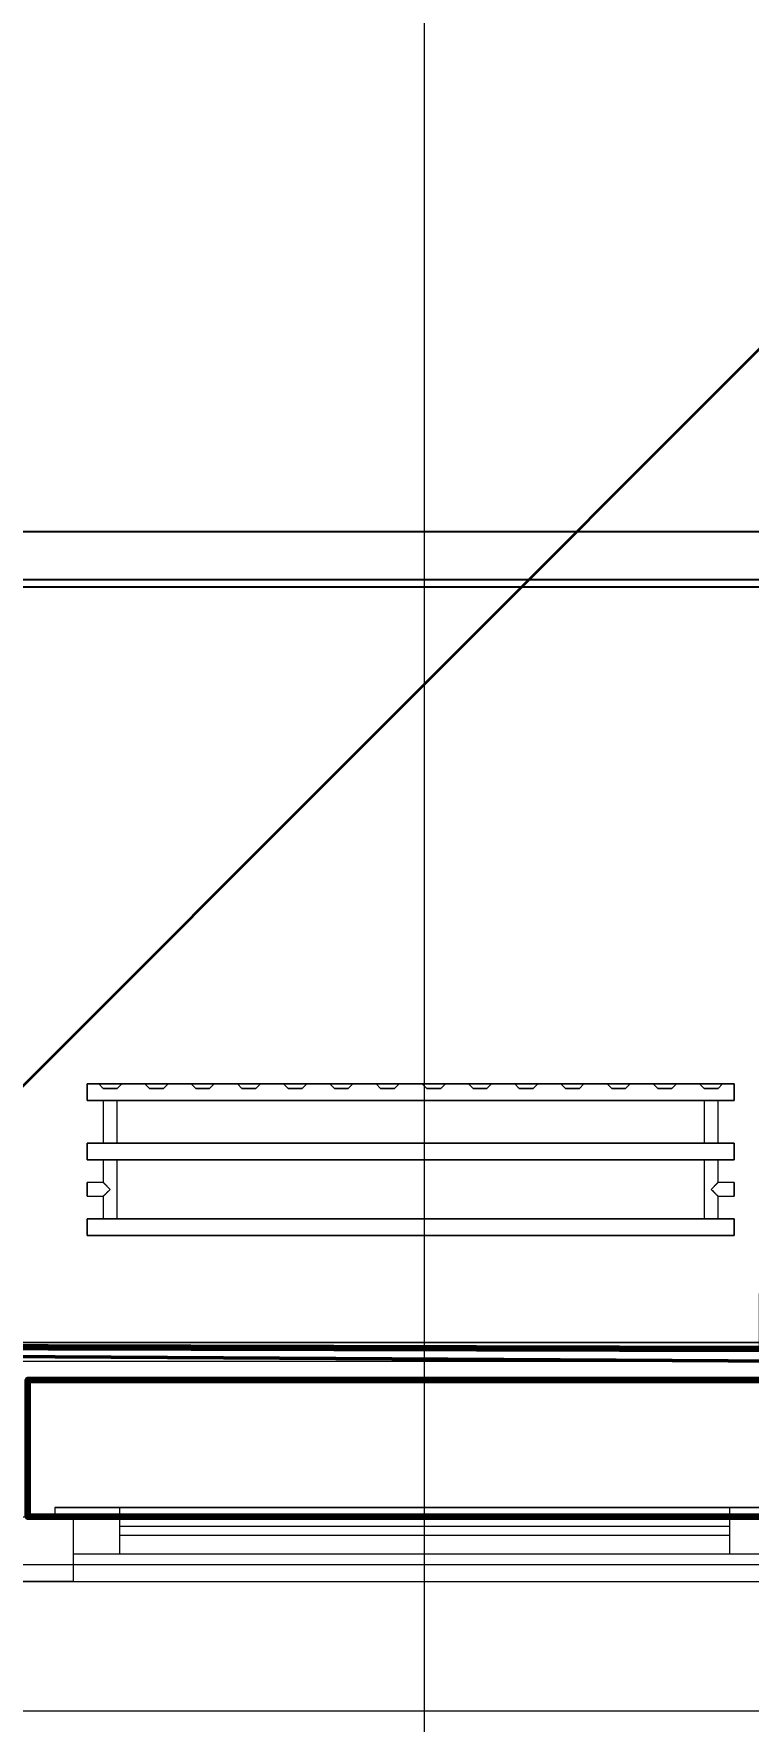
# Model space of a CAD drawing. Header units: millimetres. Extents: x -249154 to 415037, y -45458 to 354837.
# Drawn here: x 60102 to 60875, y -405 to 1419 of the extents above; entities that cross this region are included whole.
import ezdxf

# ---------------------------------------------------------------- set-up
doc = ezdxf.new("R2010")
doc.units = ezdxf.units.MM
for name, color, linetype, lineweight in [('2)2 штукатурка', 5, 'Continuous', 50), ('3)1 шпаклевка', 4, 'Continuous', 35), ('3.4) Шп. фин 4 в 529 поз 11227м2', 6, 'Continuous', 140), ('4) демонтаж НЗ №2', 1, 'Continuous', 35), ('4.1) Дм уборка мусора НЗ 2', 20, 'Continuous', 35), ('5.5) Перег WD5', 3, 'Continuous', 60), ('666 покраска FK1', 211, 'Continuous', 60), ('839 штук откосы', 3, 'Continuous', 158), ('874 шпакл откосы', 5, 'Continuous', 158), ('A-FLOR', 7, 'Continuous', 9), ('A-GLAZ', 7, 'Continuous', 9), ('A-GLAZ-1', 7, 'Continuous', 5), ('A-WALL', 7, 'Continuous', 5), ('I-WALL', 7, 'Continuous', 5), ('Оси', 7, 'Continuous', 9)]:
    doc.layers.add(name, color=color, linetype=linetype, lineweight=lineweight)
doc.layers.add('M-EQPM-1', color=7, linetype='Continuous', lineweight=9, true_color=0xb2b2b2)
doc.styles.add('ISOCPEUR_1', font='isocpeur.ttf', dxfattribs={"height": 350})
doc.dimstyles.new('ISO-2_0_0_9К_Средний_округл2', dxfattribs={"dimscale": 304.8, "dimtxt": 199.196235, "dimasz": 0.492126, "dimexe": 0.393701, "dimexo": 0, "dimgap": 0, "dimtad": 1, "dimdec": 0, "dimrnd": 10, "dimzin": 0, "dimdsep": 46, "dimtxsty": 'ISOCPEUR_1', "dimblk1": 'OBLIQUE', "dimblk2": 'OBLIQUE', "dimsah": 1, "dimcen": 0.09, "dimdle": 0.393701, "dimazin": 0, "dimtfac": 1, "dimtdec": 4, "dimtix": 1, "dimtmove": 0, "dimatfit": 3, "dimfxl": 1, "dimtvp": 1, "dimtolj": 1, "dimtzin": 0, "dimarcsym": 2})

# ---------------------------------------------------------------- blocks, each defined once
blk = doc.blocks.new('120_Окно_СКБ_1Ст - 120_Окно_СКБ_1Ст 900х2500_h_-20664874-Объем проектирования 1 этажа')
at = {"layer": 'A-GLAZ'}
for p, q in [((-450, -127), (-450, -57)), ((-450, -57), (-380, -57)), ((-380, -57), (-380, -127)), ((380, -127), (380, -57)), ((380, -57), (450, -57)), ((450, -57), (450, -127)), ((380, -87), (-380, -87)), ((-380, -87), (-380, -127)), ((-330, -137), (-330, -87)), ((330, -137), (330, -87)), ((380, -127), (380, -87)), ((-380, -127), (-450, -127)), ((-380, -127), (-400, -127)), ((-400, -127), (-400, -137)), ((450, -127), (380, -127)), ((400, -127), (380, -127)), ((400, -137), (400, -127)), ((-400, -137), (400, -137)), ((400, -137), (-400, -137))]:
    blk.add_line(p, q, dxfattribs=at)
at = {"layer": 'A-GLAZ-1'}
for p, q in [((450, -57), (-450, -57)), ((-330, -107), (330, -107)), ((-430, -127), (-400, -127)), ((330, -117), (-330, -117)), ((400, -127), (430, -127))]:
    blk.add_line(p, q, dxfattribs=at)
blk = doc.blocks.new('radiator_prado_classic_z_tip_30_po exemplyaru - Classic Z Тип 30-500-V228-Объем проектирования 1 этажа')
at = {"layer": 'M-EQPM-1'}
for p, q in [((0, 228), (0, 210)), ((700, 228), (0, 228)), ((0, 210), (0, 228)), ((0, 228), (12.5, 228)), ((12.5, 228), (37.5, 228)), ((37.5, 228), (12.5, 228)), ((12.5, 228), (37.5, 228)), ((12.5, 228), (17.5, 223)), ((12.5, 228), (17.5, 223)), ((32.5, 223), (17.5, 223)), ((17.5, 223), (32.5, 223)), ((32.5, 223), (37.5, 228)), ((37.5, 228), (32.5, 223)), ((37.5, 228), (62.5, 228)), ((62.5, 228), (87.5, 228)), ((87.5, 228), (62.5, 228)), ((62.5, 228), (87.5, 228)), ((62.5, 228), (67.5, 223)), ((62.5, 228), (67.5, 223)), ((82.5, 223), (67.5, 223)), ((67.5, 223), (82.5, 223)), ((82.5, 223), (87.5, 228)), ((87.5, 228), (82.5, 223)), ((87.5, 228), (112.5, 228)), ((112.5, 228), (137.5, 228)), ((137.5, 228), (112.5, 228)), ((112.5, 228), (137.5, 228)), ((112.5, 228), (117.5, 223)), ((112.5, 228), (117.5, 223)), ((132.5, 223), (117.5, 223)), ((117.5, 223), (132.5, 223)), ((132.5, 223), (137.5, 228)), ((137.5, 228), (132.5, 223)), ((137.5, 228), (162.5, 228)), ((162.5, 228), (187.5, 228)), ((187.5, 228), (162.5, 228)), ((162.5, 228), (187.5, 228)), ((162.5, 228), (167.5, 223)), ((162.5, 228), (167.5, 223)), ((182.5, 223), (167.5, 223)), ((167.5, 223), (182.5, 223)), ((182.5, 223), (187.5, 228)), ((187.5, 228), (182.5, 223)), ((187.5, 228), (212.5, 228)), ((212.5, 228), (237.5, 228)), ((237.5, 228), (212.5, 228)), ((212.5, 228), (237.5, 228)), ((212.5, 228), (217.5, 223)), ((212.5, 228), (217.5, 223)), ((232.5, 223), (217.5, 223)), ((217.5, 223), (232.5, 223)), ((232.5, 223), (237.5, 228)), ((237.5, 228), (232.5, 223)), ((237.5, 228), (262.5, 228)), ((262.5, 228), (287.5, 228)), ((287.5, 228), (262.5, 228)), ((262.5, 228), (287.5, 228)), ((262.5, 228), (267.5, 223)), ((262.5, 228), (267.5, 223)), ((282.5, 223), (267.5, 223)), ((267.5, 223), (282.5, 223)), ((282.5, 223), (287.5, 228)), ((287.5, 228), (282.5, 223)), ((287.5, 228), (312.5, 228)), ((312.5, 228), (337.5, 228)), ((337.5, 228), (312.5, 228)), ((312.5, 228), (337.5, 228)), ((312.5, 228), (317.5, 223)), ((312.5, 228), (317.5, 223)), ((332.5, 223), (317.5, 223)), ((317.5, 223), (332.5, 223)), ((332.5, 223), (337.5, 228)), ((337.5, 228), (332.5, 223)), ((337.5, 228), (362.5, 228)), ((362.5, 228), (387.5, 228)), ((387.5, 228), (362.5, 228)), ((362.5, 228), (387.5, 228)), ((362.5, 228), (367.5, 223)), ((362.5, 228), (367.5, 223)), ((382.5, 223), (367.5, 223)), ((367.5, 223), (382.5, 223)), ((382.5, 223), (387.5, 228)), ((387.5, 228), (382.5, 223)), ((387.5, 228), (412.5, 228)), ((412.5, 228), (437.5, 228)), ((437.5, 228), (412.5, 228)), ((412.5, 228), (437.5, 228)), ((412.5, 228), (417.5, 223)), ((412.5, 228), (417.5, 223)), ((432.5, 223), (417.5, 223)), ((417.5, 223), (432.5, 223)), ((432.5, 223), (437.5, 228)), ((437.5, 228), (432.5, 223)), ((437.5, 228), (462.5, 228)), ((462.5, 228), (487.5, 228)), ((487.5, 228), (462.5, 228)), ((462.5, 228), (487.5, 228)), ((462.5, 228), (467.5, 223)), ((462.5, 228), (467.5, 223)), ((482.5, 223), (467.5, 223)), ((467.5, 223), (482.5, 223)), ((482.5, 223), (487.5, 228)), ((487.5, 228), (482.5, 223)), ((487.5, 228), (512.5, 228)), ((512.5, 228), (537.5, 228)), ((537.5, 228), (512.5, 228)), ((512.5, 228), (537.5, 228)), ((512.5, 228), (517.5, 223)), ((512.5, 228), (517.5, 223)), ((532.5, 223), (517.5, 223)), ((517.5, 223), (532.5, 223)), ((532.5, 223), (537.5, 228)), ((537.5, 228), (532.5, 223)), ((537.5, 228), (562.5, 228)), ((562.5, 228), (587.5, 228)), ((587.5, 228), (562.5, 228)), ((562.5, 228), (587.5, 228)), ((562.5, 228), (567.5, 223)), ((562.5, 228), (567.5, 223)), ((582.5, 223), (567.5, 223)), ((567.5, 223), (582.5, 223)), ((582.5, 223), (587.5, 228)), ((587.5, 228), (582.5, 223)), ((587.5, 228), (612.5, 228)), ((612.5, 228), (637.5, 228)), ((637.5, 228), (612.5, 228)), ((612.5, 228), (637.5, 228)), ((612.5, 228), (617.5, 223)), ((617.5, 223), (612.5, 228)), ((632.5, 223), (617.5, 223)), ((617.5, 223), (632.5, 223)), ((632.5, 223), (637.5, 228)), ((637.5, 228), (632.5, 223)), ((637.5, 228), (662.5, 228)), ((662.5, 228), (687.5, 228)), ((687.5, 228), (662.5, 228)), ((662.5, 228), (687.5, 228)), ((662.5, 228), (667.5, 223)), ((662.5, 228), (667.5, 223)), ((682.5, 223), (667.5, 223)), ((667.5, 223), (682.5, 223)), ((682.5, 223), (687.5, 228)), ((687.5, 228), (682.5, 223)), ((687.5, 228), (700, 228)), ((700, 210), (700, 228)), ((700, 228), (700, 210)), ((0, 210), (700, 210)), ((17.8, 210), (0, 210)), ((17.5, 210), (17.5, 164)), ((17.5, 210), (17.5, 164)), ((17.8, 210), (17.5, 210)), ((17.5, 210), (17.8, 210)), ((17.8, 210), (17.5, 210)), ((17.5, 210), (32.5, 210)), ((32.2, 210), (17.8, 210)), ((17.8, 210), (32.2, 210)), ((32.2, 210), (17.8, 210)), ((32.5, 210), (32.2, 210)), ((32.2, 210), (32.5, 210)), ((32.5, 210), (32.2, 210)), ((667.8, 210), (32.2, 210)), ((32.5, 164), (32.5, 210)), ((32.5, 164), (32.5, 210)), ((667.5, 210), (667.5, 164)), ((667.5, 210), (667.5, 164)), ((667.8, 210), (667.5, 210)), ((667.5, 210), (682.5, 210)), ((667.8, 210), (667.5, 210)), ((667.5, 210), (667.8, 210)), ((673.1, 210), (667.8, 210)), ((682.2, 210), (667.8, 210)), ((667.8, 210), (675, 210)), ((682.2, 210), (673.1, 210)), ((675, 210), (682.2, 210)), ((682.5, 210), (682.2, 210)), ((682.5, 210), (682.2, 210)), ((682.2, 210), (682.5, 210)), ((700, 210), (682.2, 210)), ((682.5, 164), (682.5, 210)), ((682.5, 164), (682.5, 210)), ((700, 164), (0, 164)), ((0, 164), (0, 146)), ((0, 146), (0, 164)), ((0, 164), (17.8, 164)), ((0, 146), (700, 146)), ((18.5, 146), (0, 146)), ((17.8, 164), (17.5, 164)), ((17.5, 164), (17.8, 164)), ((17.8, 164), (17.5, 164)), ((17.5, 164), (32.5, 164)), ((17.5, 146), (17.5, 121.5)), ((17.5, 146), (17.5, 121.5)), ((17.5, 146), (18.5, 146)), ((18.5, 146), (17.5, 146)), ((17.5, 146), (18.5, 146)), ((32.5, 146), (17.5, 146)), ((32.2, 164), (17.8, 164)), ((17.8, 164), (32.2, 164)), ((32.2, 164), (17.8, 164)), ((18.5, 146), (32.2, 146)), ((32.2, 146), (18.5, 146)), ((18.5, 146), (23.1, 146)), ((23.1, 146), (25, 146)), ((25, 146), (26.9, 146)), ((26.9, 146), (28.8, 146)), ((28.8, 146), (30.3, 146)), ((30.3, 146), (31.5, 146)), ((31.5, 146), (32.2, 146)), ((32.5, 164), (32.2, 164)), ((32.2, 164), (32.5, 164)), ((32.5, 164), (32.2, 164)), ((32.2, 164), (667.8, 164)), ((32.2, 146), (32.5, 146)), ((32.5, 146), (32.2, 146)), ((32.2, 146), (32.5, 146)), ((667.8, 146), (32.2, 146)), ((32.5, 82), (32.5, 146)), ((32.5, 82), (32.5, 146)), ((667.8, 164), (667.5, 164)), ((667.5, 164), (682.5, 164)), ((667.8, 164), (667.5, 164)), ((667.5, 164), (667.8, 164)), ((667.5, 146), (667.5, 82)), ((667.5, 146), (667.5, 82)), ((667.5, 146), (667.8, 146)), ((682.5, 146), (667.5, 146)), ((667.5, 146), (667.8, 146)), ((667.8, 146), (667.5, 146)), ((678.7, 164), (667.8, 164)), ((682.2, 164), (667.8, 164)), ((667.8, 164), (668.5, 164)), ((667.8, 146), (669.7, 146)), ((667.8, 146), (681.5, 146)), ((681.5, 146), (667.8, 146)), ((668.5, 164), (682.2, 164)), ((669.7, 146), (673.1, 146)), ((673.1, 146), (676.9, 146)), ((676.9, 146), (681.5, 146)), ((682.2, 164), (678.7, 164)), ((681.5, 146), (682.5, 146)), ((681.5, 146), (682.5, 146)), ((682.5, 146), (681.5, 146)), ((700, 146), (681.5, 146)), ((682.5, 164), (682.2, 164)), ((682.5, 164), (682.2, 164)), ((682.2, 164), (682.5, 164)), ((682.2, 164), (700, 164)), ((682.5, 121.5), (682.5, 146)), ((682.5, 121.5), (682.5, 146)), ((700, 146), (700, 164)), ((700, 164), (700, 146)), ((17.5, 121.5), (0, 121.5)), ((17.5, 121.5), (0, 121.5)), ((0, 121.5), (0, 120.5)), ((0, 106.5), (0, 121.5)), ((0, 120.5), (0, 107.5)), ((0, 120.5), (0, 119.3)), ((0, 114), (0, 120.5)), ((0, 120.5), (0, 120.5)), ((0, 119.3), (0, 117.8)), ((0, 117.8), (0, 114)), ((0, 114), (0, 110.3)), ((0, 107.5), (0, 114)), ((0, 110.3), (0, 108.7)), ((700, 121.5), (682.5, 121.5)), ((700, 121.5), (682.5, 121.5)), ((700, 121.5), (700, 106.5)), ((700, 120.5), (700, 121.5)), ((700, 121.5), (700, 120.5)), ((700, 120.5), (700, 121.5)), ((700, 107.5), (700, 120.5)), ((700, 120.5), (700, 107.5)), ((700, 114), (700, 120.5)), ((700, 107.5), (700, 114)), ((0, 108.7), (0, 107.5)), ((0, 107.5), (0, 106.5)), ((0, 107.5), (0, 107.5)), ((0, 106.5), (17.5, 106.5)), ((0, 106.5), (17.5, 106.5)), ((17.5, 106.5), (17.5, 82)), ((17.5, 106.5), (17.5, 82)), ((682.5, 82), (682.5, 106.5)), ((682.5, 106.5), (700, 106.5)), ((682.5, 82), (682.5, 106.5)), ((682.5, 106.5), (700, 106.5)), ((700, 106.5), (700, 107.5)), ((700, 107.5), (700, 106.5)), ((700, 106.5), (700, 107.5)), ((700, 82), (0, 82)), ((0, 82), (0, 64)), ((0, 64), (0, 82)), ((0, 82), (18.5, 82)), ((18.5, 82), (17.5, 82)), ((17.5, 82), (18.5, 82)), ((18.5, 82), (17.5, 82)), ((17.5, 82), (32.5, 82)), ((32.2, 82), (18.5, 82)), ((18.5, 82), (32.2, 82)), ((25, 82), (18.5, 82)), ((26.9, 82), (25, 82)), ((28.8, 82), (26.9, 82)), ((30.3, 82), (28.8, 82)), ((31.5, 82), (30.3, 82)), ((32.2, 82), (31.5, 82)), ((32.5, 82), (32.2, 82)), ((32.2, 82), (32.5, 82)), ((32.5, 82), (32.2, 82)), ((32.2, 82), (667.8, 82)), ((667.8, 82), (667.5, 82)), ((667.5, 82), (682.5, 82)), ((667.8, 82), (667.5, 82)), ((667.5, 82), (667.8, 82)), ((675, 82), (667.8, 82)), ((681.5, 82), (667.8, 82)), ((667.8, 82), (681.5, 82)), ((681.5, 82), (675, 82)), ((682.5, 82), (681.5, 82)), ((682.5, 82), (681.5, 82)), ((681.5, 82), (682.5, 82)), ((681.5, 82), (700, 82)), ((700, 64), (700, 82)), ((700, 82), (700, 64)), ((700, 64), (0, 64)), ((0, 64), (700, 64))]:
    blk.add_line(p, q, dxfattribs=at)
for points, knots in [([(18.5, 120.5), (18.4, 120.6), (18.3, 120.7), (18.1, 120.9), (17.9, 121.1), (17.8, 121.2), (17.7, 121.3), (17.5, 121.5), (17.5, 121.5), (17.5, 121.5)], [0.7142857, 0.7142857, 0.7142857, 0.7142857, 0.75, 0.7857143, 0.8214286, 0.8571429, 0.8928571, 0.9285714, 1, 1, 1, 1]), ([(17.5, 121.5), (17.5, 121.5), (17.5, 121.5), (17.7, 121.3), (17.8, 121.2), (17.9, 121.1), (18.1, 120.9), (18.3, 120.7), (18.4, 120.6), (18.5, 120.5)], [0, 0, 0, 0, 0.0714286, 0.1071429, 0.1428571, 0.1785714, 0.2142857, 0.25, 0.2857143, 0.2857143, 0.2857143, 0.2857143]), ([(17.5, 121.5), (17.5, 121.5), (17.5, 121.5), (17.7, 121.3), (17.8, 121.2), (17.9, 121.1), (18.1, 120.9), (18.3, 120.7), (18.4, 120.6), (18.5, 120.5)], [0, 0, 0, 0, 0.0714286, 0.1071429, 0.1428571, 0.1785714, 0.2142857, 0.25, 0.2857143, 0.2857143, 0.2857143, 0.2857143]), ([(25, 114), (24.5, 114.5), (23.6, 115.4), (22.4, 116.6), (21.6, 117.4), (21.1, 117.9), (20.8, 118.2), (20.5, 118.5), (20.2, 118.8), (19.8, 119.1), (19.6, 119.4), (19.3, 119.7), (19, 120), (18.7, 120.3), (18.5, 120.5), (18.3, 120.7), (18.1, 120.9), (17.9, 121.1), (17.8, 121.2), (17.7, 121.3), (17.5, 121.5), (17.5, 121.5), (17.5, 121.5)], [0, 0, 0, 0, 0.142857, 0.285714, 0.357143, 0.392857, 0.428571, 0.464286, 0.5, 0.535714, 0.571429, 0.607143, 0.642857, 0.678571, 0.714286, 0.75, 0.785714, 0.821429, 0.857143, 0.892857, 0.928571, 1, 1, 1, 1]), ([(17.5, 106.5), (17.5, 106.5), (17.5, 106.5), (17.7, 106.7), (17.8, 106.8), (17.9, 106.9), (18.1, 107.1), (18.3, 107.3), (18.5, 107.5), (18.7, 107.7), (19, 108), (19.3, 108.3), (19.6, 108.6), (19.8, 108.9), (20.3, 109.3), (20.7, 109.7), (21.1, 110.1), (21.6, 110.6), (22.4, 111.4), (23.6, 112.6), (24.5, 113.5), (25, 114)], [0, 0, 0, 0, 0.071429, 0.107143, 0.142857, 0.178571, 0.214286, 0.25, 0.285714, 0.321429, 0.357143, 0.392857, 0.428571, 0.464286, 0.5, 0.571429, 0.607143, 0.642857, 0.714286, 0.857143, 1, 1, 1, 1]), ([(22.1, 116.9), (21.9, 117.1), (21.6, 117.4), (21.1, 117.9), (20.8, 118.2), (20.5, 118.5), (20.2, 118.8), (19.9, 119.2), (19.7, 119.3), (19.6, 119.4)], [0.2857143, 0.2857143, 0.2857143, 0.2857143, 0.3571429, 0.3928571, 0.4285714, 0.4642857, 0.5, 0.5357143, 0.5714286, 0.5714286, 0.5714286, 0.5714286]), ([(19.6, 119.4), (19.7, 119.3), (19.9, 119.2), (20.3, 118.7), (20.7, 118.3), (21.1, 117.9), (21.6, 117.4), (21.9, 117.1), (22.1, 116.9)], [0.4285714, 0.4285714, 0.4285714, 0.4285714, 0.4642857, 0.5, 0.5714286, 0.6071429, 0.6428571, 0.7142857, 0.7142857, 0.7142857, 0.7142857]), ([(19.6, 119.4), (19.7, 119.3), (19.8, 119.1), (20.3, 118.7), (20.7, 118.3), (21.1, 117.9), (21.6, 117.4), (21.9, 117.1), (22.1, 116.9)], [0.4285714, 0.4285714, 0.4285714, 0.4285714, 0.4642857, 0.5, 0.5714286, 0.6071429, 0.6428571, 0.7142857, 0.7142857, 0.7142857, 0.7142857]), ([(19.6, 108.6), (19.7, 108.7), (19.9, 108.8), (20.3, 109.3), (20.7, 109.7), (21.1, 110.1), (21.6, 110.6), (21.9, 110.9), (22.1, 111.1)], [0.4285714, 0.4285714, 0.4285714, 0.4285714, 0.4642857, 0.5, 0.5714286, 0.6071429, 0.6428571, 0.7142857, 0.7142857, 0.7142857, 0.7142857]), ([(22.1, 111.1), (21.9, 110.9), (21.6, 110.6), (21.1, 110.1), (20.8, 109.8), (20.5, 109.5), (20.2, 109.2), (19.9, 108.8), (19.7, 108.7), (19.6, 108.6)], [0.2857143, 0.2857143, 0.2857143, 0.2857143, 0.3571429, 0.3928571, 0.4285714, 0.4642857, 0.5, 0.5357143, 0.5714286, 0.5714286, 0.5714286, 0.5714286]), ([(22.1, 111.1), (21.9, 110.9), (21.6, 110.6), (21.1, 110.1), (20.8, 109.8), (20.5, 109.5), (20.2, 109.2), (19.8, 108.9), (19.7, 108.7), (19.6, 108.6)], [0.2857143, 0.2857143, 0.2857143, 0.2857143, 0.3571429, 0.3928571, 0.4285714, 0.4642857, 0.5, 0.5357143, 0.5714286, 0.5714286, 0.5714286, 0.5714286]), ([(675, 114), (675.5, 114.5), (676.4, 115.4), (677.6, 116.6), (678.4, 117.4), (678.9, 117.9), (679.2, 118.2), (679.5, 118.5), (679.8, 118.8), (680.1, 119.2), (680.4, 119.4), (680.7, 119.7), (681, 120), (681.3, 120.3), (681.5, 120.5), (681.7, 120.7), (681.9, 120.9), (682.1, 121.1), (682.2, 121.2), (682.3, 121.3), (682.5, 121.5), (682.5, 121.5), (682.5, 121.5)], [0, 0, 0, 0, 0.142857, 0.285714, 0.357143, 0.392857, 0.428571, 0.464286, 0.5, 0.535714, 0.571429, 0.607143, 0.642857, 0.678571, 0.714286, 0.75, 0.785714, 0.821429, 0.857143, 0.892857, 0.928571, 1, 1, 1, 1]), ([(682.5, 106.5), (682.5, 106.5), (682.5, 106.5), (682.3, 106.7), (682.2, 106.8), (682.1, 106.9), (681.9, 107.1), (681.7, 107.3), (681.5, 107.5), (681.3, 107.7), (681, 108), (680.7, 108.3), (680.4, 108.6), (680.1, 108.8), (679.7, 109.3), (679.3, 109.7), (678.9, 110.1), (678.4, 110.6), (677.6, 111.4), (676.4, 112.6), (675.5, 113.5), (675, 114)], [0, 0, 0, 0, 0.071429, 0.107143, 0.142857, 0.178571, 0.214286, 0.25, 0.285714, 0.321429, 0.357143, 0.392857, 0.428571, 0.464286, 0.5, 0.571429, 0.607143, 0.642857, 0.714286, 0.857143, 1, 1, 1, 1]), ([(680.4, 119.4), (680.3, 119.3), (680.1, 119.2), (679.7, 118.7), (679.3, 118.3), (678.9, 117.9), (678.4, 117.4), (678.1, 117.1), (677.9, 116.9)], [0.4285714, 0.4285714, 0.4285714, 0.4285714, 0.4642857, 0.5, 0.5714286, 0.6071429, 0.6428571, 0.7142857, 0.7142857, 0.7142857, 0.7142857]), ([(680.4, 119.4), (680.3, 119.3), (680.1, 119.2), (679.7, 118.7), (679.3, 118.3), (678.9, 117.9), (678.4, 117.4), (678.1, 117.1), (677.9, 116.9)], [0.4285714, 0.4285714, 0.4285714, 0.4285714, 0.4642857, 0.5, 0.5714286, 0.6071429, 0.6428571, 0.7142857, 0.7142857, 0.7142857, 0.7142857]), ([(677.9, 116.9), (678.1, 117.1), (678.4, 117.4), (678.9, 117.9), (679.2, 118.2), (679.5, 118.5), (679.8, 118.8), (680.1, 119.2), (680.3, 119.3), (680.4, 119.4)], [0.2857143, 0.2857143, 0.2857143, 0.2857143, 0.3571429, 0.3928571, 0.4285714, 0.4642857, 0.5, 0.5357143, 0.5714286, 0.5714286, 0.5714286, 0.5714286]), ([(677.9, 111.1), (678.1, 110.9), (678.4, 110.6), (678.9, 110.1), (679.2, 109.8), (679.5, 109.5), (679.8, 109.2), (680.1, 108.8), (680.3, 108.7), (680.4, 108.6)], [0.2857143, 0.2857143, 0.2857143, 0.2857143, 0.3571429, 0.3928571, 0.4285714, 0.4642857, 0.5, 0.5357143, 0.5714286, 0.5714286, 0.5714286, 0.5714286]), ([(677.9, 111.1), (678.1, 110.9), (678.4, 110.6), (678.9, 110.1), (679.2, 109.8), (679.5, 109.5), (679.8, 109.2), (680.1, 108.8), (680.3, 108.7), (680.4, 108.6)], [0.2857143, 0.2857143, 0.2857143, 0.2857143, 0.3571429, 0.3928571, 0.4285714, 0.4642857, 0.5, 0.5357143, 0.5714286, 0.5714286, 0.5714286, 0.5714286]), ([(679.2, 109.8), (679.1, 109.9), (678.9, 110.1), (678.4, 110.6), (678.1, 110.9), (677.9, 111.1)], [0.5714286, 0.5714286, 0.5714286, 0.5714286, 0.6071429, 0.6428571, 0.7142857, 0.7142857, 0.7142857, 0.7142857]), ([(680.4, 108.6), (680.3, 108.7), (680.1, 108.8), (679.7, 109.3), (679.4, 109.6), (679.2, 109.8)], [0.4285714, 0.4285714, 0.4285714, 0.4285714, 0.4642857, 0.5, 0.5714286, 0.5714286, 0.5714286, 0.5714286]), ([(682.5, 121.5), (682.5, 121.5), (682.5, 121.5), (682.3, 121.3), (682.2, 121.2), (682.1, 121.1), (681.9, 120.9), (681.7, 120.7), (681.6, 120.6), (681.5, 120.5)], [0, 0, 0, 0, 0.0714286, 0.1071429, 0.1428571, 0.1785714, 0.2142857, 0.25, 0.2857143, 0.2857143, 0.2857143, 0.2857143]), ([(682.5, 121.5), (682.5, 121.5), (682.5, 121.5), (682.3, 121.3), (682.2, 121.2), (682.1, 121.1), (681.9, 120.9), (681.7, 120.7), (681.6, 120.6), (681.5, 120.5)], [0, 0, 0, 0, 0.0714286, 0.1071429, 0.1428571, 0.1785714, 0.2142857, 0.25, 0.2857143, 0.2857143, 0.2857143, 0.2857143]), ([(681.5, 120.5), (681.6, 120.6), (681.7, 120.7), (681.9, 120.9), (682.1, 121.1), (682.2, 121.2), (682.3, 121.3), (682.5, 121.5), (682.5, 121.5), (682.5, 121.5)], [0.7142857, 0.7142857, 0.7142857, 0.7142857, 0.75, 0.7857143, 0.8214286, 0.8571429, 0.8928571, 0.9285714, 1, 1, 1, 1]), ([(17.5, 106.5), (17.5, 106.5), (17.5, 106.5), (17.7, 106.7), (17.8, 106.8), (17.9, 106.9), (18.1, 107.1), (18.3, 107.3), (18.4, 107.4), (18.5, 107.5)], [0, 0, 0, 0, 0.0714286, 0.1071429, 0.1428571, 0.1785714, 0.2142857, 0.25, 0.2857143, 0.2857143, 0.2857143, 0.2857143]), ([(18.5, 107.5), (18.4, 107.4), (18.3, 107.3), (18.1, 107.1), (17.9, 106.9), (17.8, 106.8), (17.7, 106.7), (17.5, 106.5), (17.5, 106.5), (17.5, 106.5)], [0.7142857, 0.7142857, 0.7142857, 0.7142857, 0.75, 0.7857143, 0.8214286, 0.8571429, 0.8928571, 0.9285714, 1, 1, 1, 1]), ([(18.5, 107.5), (18.4, 107.4), (18.3, 107.3), (18.1, 107.1), (17.9, 106.9), (17.8, 106.8), (17.7, 106.7), (17.5, 106.5), (17.5, 106.5), (17.5, 106.5)], [0.7142857, 0.7142857, 0.7142857, 0.7142857, 0.75, 0.7857143, 0.8214286, 0.8571429, 0.8928571, 0.9285714, 1, 1, 1, 1]), ([(681.5, 107.5), (681.6, 107.4), (681.7, 107.3), (681.9, 107.1), (682.1, 106.9), (682.2, 106.8), (682.3, 106.7), (682.5, 106.5), (682.5, 106.5), (682.5, 106.5)], [0.7142857, 0.7142857, 0.7142857, 0.7142857, 0.75, 0.7857143, 0.8214286, 0.8571429, 0.8928571, 0.9285714, 1, 1, 1, 1]), ([(681.5, 107.5), (681.6, 107.4), (681.7, 107.3), (681.9, 107.1), (682.1, 106.9), (682.2, 106.8), (682.3, 106.7), (682.5, 106.5), (682.5, 106.5), (682.5, 106.5)], [0.7142857, 0.7142857, 0.7142857, 0.7142857, 0.75, 0.7857143, 0.8214286, 0.8571429, 0.8928571, 0.9285714, 1, 1, 1, 1]), ([(682.5, 106.5), (682.5, 106.5), (682.5, 106.5), (682.3, 106.7), (682.2, 106.8), (682.1, 106.9), (681.9, 107.1), (681.7, 107.3), (681.6, 107.4), (681.5, 107.5)], [0, 0, 0, 0, 0.0714286, 0.1071429, 0.1428571, 0.1785714, 0.2142857, 0.25, 0.2857143, 0.2857143, 0.2857143, 0.2857143])]:
    blk.add_open_spline(points, degree=3, knots=knots, dxfattribs=at)
for points in [[(19.6, 119.4), (19.5, 119.5), (19.3, 119.7), (19, 120), (18.7, 120.3), (18.6, 120.4), (18.5, 120.5)], [(18.5, 120.5), (18.6, 120.4), (18.7, 120.3), (19, 120), (19.3, 119.7), (19.5, 119.5), (19.6, 119.4)], [(18.5, 120.5), (18.6, 120.4), (18.7, 120.3), (19, 120), (19.3, 119.7), (19.5, 119.5), (19.6, 119.4)], [(25, 114), (24.5, 114.5), (23.6, 115.4), (22.6, 116.4), (22.1, 116.9)], [(22.1, 116.9), (22.6, 116.4), (23.6, 115.4), (24.5, 114.5), (25, 114)], [(22.1, 116.9), (22.6, 116.4), (23.6, 115.4), (24.5, 114.5), (25, 114)], [(22.1, 111.1), (22.6, 111.6), (23.6, 112.6), (24.5, 113.5), (25, 114)], [(25, 114), (24.5, 113.5), (23.6, 112.6), (22.6, 111.6), (22.1, 111.1)], [(25, 114), (24.5, 113.5), (23.6, 112.6), (22.6, 111.6), (22.1, 111.1)], [(677.9, 116.9), (677.4, 116.4), (676.4, 115.4), (675.5, 114.5), (675, 114)], [(677.9, 116.9), (677.4, 116.4), (676.4, 115.4), (675.5, 114.5), (675, 114)], [(675, 114), (675.5, 114.5), (676.4, 115.4), (677.4, 116.4), (677.9, 116.9)], [(675, 114), (675.5, 113.5), (676.4, 112.6), (677.4, 111.6), (677.9, 111.1)], [(675, 114), (675.5, 113.5), (676, 113), (676.4, 112.6)], [(677.9, 111.1), (677.4, 111.6), (676.4, 112.6), (675.5, 113.5), (675, 114)], [(676.4, 112.6), (676.9, 112.1), (677.4, 111.6), (677.9, 111.1)], [(681.5, 120.5), (681.4, 120.4), (681.3, 120.3), (681, 120), (680.7, 119.7), (680.5, 119.5), (680.4, 119.4)], [(681.5, 120.5), (681.4, 120.4), (681.3, 120.3), (681, 120), (680.7, 119.7), (680.5, 119.5), (680.4, 119.4)], [(680.4, 119.4), (680.5, 119.5), (680.7, 119.7), (681, 120), (681.3, 120.3), (681.4, 120.4), (681.5, 120.5)], [(18.5, 107.5), (18.6, 107.6), (18.7, 107.7), (19, 108), (19.3, 108.3), (19.5, 108.5), (19.6, 108.6)], [(19.6, 108.6), (19.5, 108.5), (19.3, 108.3), (19, 108), (18.7, 107.7), (18.6, 107.6), (18.5, 107.5)], [(19.6, 108.6), (19.5, 108.5), (19.3, 108.3), (19, 108), (18.7, 107.7), (18.6, 107.6), (18.5, 107.5)], [(680.4, 108.6), (680.5, 108.5), (680.7, 108.3), (681, 108), (681.3, 107.7), (681.4, 107.6), (681.5, 107.5)], [(680.4, 108.6), (680.5, 108.5), (680.7, 108.3), (681, 108), (681.3, 107.7), (681.4, 107.6), (681.5, 107.5)], [(681.5, 107.5), (681.4, 107.6), (681.3, 107.7), (681, 108), (680.7, 108.3), (680.5, 108.5), (680.4, 108.6)]]:
    blk.add_open_spline(points, degree=3, dxfattribs=at)
blk = doc.blocks.new('_Oblique')
at = {"color": 0, "linetype": 'ByBlock', "lineweight": -2}
blk.add_line((-0.5, -0.5), (0.5, 0.5), dxfattribs=at)
blk = doc.blocks.new('*D2048')
at = {"layer": '5.5) Перег WD5', "color": 0, "lineweight": -2, "transparency": 16777216}
for p, q in [((22574.7, 383.9), (22574.7, 941.3)), ((22719.7, 383.9), (22719.7, 941.3)), ((22454.7, 821.3), (22719.7, 821.3)), ((22719.7, 821.3), (69769, 821.3))]:
    blk.add_line(p, q, dxfattribs=at)
at = {"layer": 'Defpoints', "color": 0, "transparency": 16777216}
for p in [(22719.7, 821.3), (22574.7, 383.9), (22719.7, 383.9)]:
    blk.add_point(p, dxfattribs=at)
at = {"layer": '5.5) Перег WD5', "color": 0, "lineweight": -2, "transparency": 16777216, "xscale": 304.8, "yscale": 304.8, "zscale": 304.8, "rotation": 180}
blk.add_blockref('_Oblique', (22574.7, 821.3), dxfattribs=at)
at = {"layer": '5.5) Перег WD5', "color": 0, "lineweight": -2, "transparency": 16777216, "xscale": 304.8, "yscale": 304.8, "zscale": 304.8}
blk.add_blockref('_Oblique', (22719.7, 821.3), dxfattribs=at)
at = {"layer": '5.5) Перег WD5', "color": 0, "lineweight": 25, "transparency": 16777216, "insert": (69264.6, 1288), "char_height": 350, "width": 413.715, "attachment_point": 1, "line_spacing_factor": 1.149209, "style": 'ISOCPEUR_1'}
blk.add_mtext('\\A1;150', dxfattribs=at)
blk = doc.blocks.new('*D2060')
at = {"layer": '5.5) Перег WD5', "color": 0, "lineweight": -2, "transparency": 16777216}
for p, q in [((29874.4, 363.9), (29874.4, 1001.1)), ((30274.7, 859.2), (30274.7, 1001.1)), ((29754.4, 881.1), (30274.7, 881.1)), ((30274.7, 881.1), (85573, 881.1))]:
    blk.add_line(p, q, dxfattribs=at)
at = {"layer": 'Defpoints', "color": 0, "transparency": 16777216}
for p in [(30274.7, 881.1), (30274.7, 859.2), (29874.4, 363.9)]:
    blk.add_point(p, dxfattribs=at)
at = {"layer": '5.5) Перег WD5', "color": 0, "lineweight": -2, "transparency": 16777216, "xscale": 304.8, "yscale": 304.8, "zscale": 304.8, "rotation": 180}
blk.add_blockref('_Oblique', (29874.4, 881.1), dxfattribs=at)
at = {"layer": '5.5) Перег WD5', "color": 0, "lineweight": -2, "transparency": 16777216, "xscale": 304.8, "yscale": 304.8, "zscale": 304.8}
blk.add_blockref('_Oblique', (30274.7, 881.1), dxfattribs=at)
at = {"layer": '5.5) Перег WD5', "color": 0, "lineweight": 25, "transparency": 16777216, "insert": (84984, 1347.7), "char_height": 350, "width": 478.071, "attachment_point": 1, "line_spacing_factor": 1.149209, "style": 'ISOCPEUR_1'}
blk.add_mtext('\\A1;400', dxfattribs=at)
blk = doc.blocks.new('*D2062')
at = {"layer": '5.5) Перег WD5', "color": 0, "lineweight": -2, "transparency": 16777216}
for p, q in [((36372.4, 383.9), (36372.4, 949.2)), ((36812.4, 383.9), (36812.4, 949.2)), ((36252.4, 829.2), (36812.4, 829.2)), ((36812.4, 829.2), (94860.3, 829.2))]:
    blk.add_line(p, q, dxfattribs=at)
at = {"layer": 'Defpoints', "color": 0, "transparency": 16777216}
for p in [(36812.4, 829.2), (36372.4, 383.9), (36812.4, 383.9)]:
    blk.add_point(p, dxfattribs=at)
at = {"layer": '5.5) Перег WD5', "color": 0, "lineweight": -2, "transparency": 16777216, "xscale": 304.8, "yscale": 304.8, "zscale": 304.8, "rotation": 180}
blk.add_blockref('_Oblique', (36372.4, 829.2), dxfattribs=at)
at = {"layer": '5.5) Перег WD5', "color": 0, "lineweight": -2, "transparency": 16777216, "xscale": 304.8, "yscale": 304.8, "zscale": 304.8}
blk.add_blockref('_Oblique', (36812.4, 829.2), dxfattribs=at)
at = {"layer": '5.5) Перег WD5', "color": 0, "lineweight": 25, "transparency": 16777216, "insert": (94242.3, 1295.9), "char_height": 350, "width": 501.055, "attachment_point": 1, "line_spacing_factor": 1.149209, "style": 'ISOCPEUR_1'}
blk.add_mtext('\\A1;440', dxfattribs=at)

msp = doc.modelspace()

# ---------------------------------------------------------------- hatches: boundary and pattern name
at = {"layer": '4.1) Дм уборка мусора НЗ 2'}
h = msp.add_hatch(dxfattribs=at)
h.set_pattern_fill('ANSI31', color=1, scale=444)
h.paths.add_polyline_path([(65390.1, 7265.9), (62282.7, 7265.9), (62282.7, 6933.9), (60907.8, 6933.9), (60907.8, 7265.9), (56995.7, 7265.9), (56995.7, 6912.9), (55366.7, 6933.9), (55366.7, 7265.9), (53782.7, 7265.9), (53782.7, 6912.9), (51953.7, 6912.9), (51953.7, 7265.9), (47949.2, 7265.9), (47949.2, -13), (65390.1, -13)])

# ---------------------------------------------------------------- linework, layer by layer
at = {"layer": '2)2 штукатурка'}
msp.add_lwpolyline([(57212.2, 6.2), (60974.7, -16.1), (60975.2, 364.9)], dxfattribs=at)
at = {"layer": '3)1 шпаклевка', "flags": 128}
msp.add_lwpolyline([(57181.4, 6.2), (60889.4, -2.5), (60890.2, 357.5), (61632.2, 355.8), (61631.4, -4.2), (65389.3, -13), (65407, 7505), (63429, 7509.6), (63429, 7502.6), (62236, 7505.4), (62234.6, 6902.4), (60905.6, 6905.5), (60907.1, 7535.5), (60628.1, 7536.2), (60628.1, 7557.2), (58128.1, 7563)], dxfattribs=at)
at = {"layer": '3.4) Шп. фин 4 в 529 поз 11227м2', "flags": 128}
msp.add_lwpolyline([(57182.1, 6.2), (60890.1, -2.5), (60891, 357.5), (61633, 355.8), (61632.1, -4.2), (65390.1, -13), (65407.8, 7505), (63429.8, 7509.6), (63429.8, 7502.6), (62236.8, 7505.4), (62235.4, 6902.4), (60906.4, 6905.5), (60907.8, 7535.5), (60628.8, 7536.2), (60628.9, 7557.2), (58128.9, 7563)], dxfattribs=at)
at = {"layer": '4) демонтаж НЗ №2', "flags": 128}
msp.add_lwpolyline([(57182.1, 6.2), (60890.1, -2.5), (60891, 357.5), (61633, 355.8), (61632.1, -4.2), (65390.1, -13), (65407.8, 7505), (63429.8, 7509.6), (63429.8, 7502.6), (62236.8, 7505.4), (62235.4, 6902.4), (60906.4, 6905.5), (60907.8, 7535.5), (60628.8, 7536.2), (60628.9, 7557.2), (58128.9, 7563)], dxfattribs=at)
at = {"layer": '666 покраска FK1', "flags": 128}
msp.add_lwpolyline([(57182.1, 6.2), (60890.1, -2.5), (60891, 357.5), (61633, 355.8), (61632.1, -4.2), (65390.1, -13), (65407.8, 7505), (63429.8, 7509.6), (63429.8, 7502.6), (62236.8, 7505.4), (62235.4, 6902.4), (60906.4, 6905.5), (60907.8, 7535.5), (60628.8, 7536.2), (60628.9, 7557.2), (58128.9, 7563)], dxfattribs=at)
at = {"layer": '839 штук откосы', "ltscale": 0.5}
msp.add_lwpolyline([(60974.7, -184.1), (60095.7, -184.1), (60095.7, -36.1), (60974.7, -36.1)], close=True, dxfattribs=at)
at = {"layer": '874 шпакл откосы', "ltscale": 0.5}
msp.add_lwpolyline([(60974.7, -184.1), (60095.7, -184.1), (60095.7, -36.1), (60974.7, -36.1)], close=True, dxfattribs=at)
at = {"layer": 'A-FLOR'}
for p, q in [((60954.7, 3.9), (57244.7, 3.9)), ((60974.7, -16.1), (57244.7, -16.1))]:
    msp.add_line(p, q, dxfattribs=at)
at = {"layer": 'A-WALL'}
msp.add_line((60974.7, -394.1), (60074.7, -394.1), dxfattribs=at)
at = {"layer": 'I-WALL'}
for p, q in [((60074.7, 4.9), (60953.7, 4.9)), ((60974.7, -236.1), (60074.7, -236.1))]:
    msp.add_line(p, q, dxfattribs=at)
at = {"layer": 'Оси'}
msp.add_lwpolyline([(60524.7, -2042.3), (60524.7, 2957.7), (60524.7, 22262), (60524.7, 27262)], dxfattribs=at)

# ---------------------------------------------------------------- block references
at = {"layer": 'A-GLAZ', "color": 3, "rotation": 180}
msp.add_blockref('120_Окно_СКБ_1Ст - 120_Окно_СКБ_1Ст 900х2500_h_-20664874-Объем проектирования 1 этажа', (60524.7, -311.1), dxfattribs=at)
at = {"layer": 'M-EQPM-1'}
msp.add_blockref('radiator_prado_classic_z_tip_30_po exemplyaru - Classic Z Тип 30-500-V228-Объем проектирования 1 этажа', (60159.7, 55.9), dxfattribs=at)

# ---------------------------------------------------------------- dimensions: what is measured, and where the dimension line sits
at = {"layer": '5.5) Перег WD5', "color": 18, "lineweight": 25, "true_color": 0x000000}
for base, p1, p2, override, picture, middle in [((30274.7, 881.1), (29874.4, 363.9), (30274.7, 859.2), {"dimasz": 1, "dimpost": '<>', "dimtxsty": 'ISOCPEUR_1', "dimfxl": 636.772131}, '*D2060', (85223, 881.1)), ((36812.4, 829.2), (36372.4, 383.9), (36812.4, 383.9), {"dimasz": 1, "dimpost": '<>', "dimtxsty": 'ISOCPEUR_1', "dimfxl": 440.000113}, '*D2062', (94492.8, 829.2)), ((22719.7, 821.3), (22574.7, 383.9), (22719.7, 383.9), {"dimasz": 1, "dimpost": '<>', "dimtxsty": 'ISOCPEUR_1', "dimfxl": 145.000007}, '*D2048', (69471.5, 821.3))]:
    dim = msp.add_linear_dim(base=base, p1=p1, p2=p2, dimstyle='ISO-2_0_0_9К_Средний_округл2', override=override, dxfattribs=at)
    dim.commit()
    dim.dimension.update_dxf_attribs({"geometry": picture, "text_midpoint": middle, "dimtype": 160})

doc.saveas('drawing.dxf')
